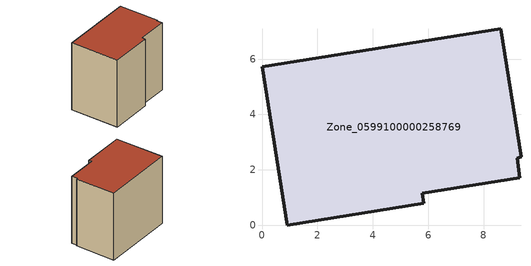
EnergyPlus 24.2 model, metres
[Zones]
Zone_0599100000258769
 floor ground (C_G): 9.21,2.42 9.3,1.72 5.78,1.16 5.84,0.8 0.91,0 0,5.72 8.61,7.09 9.35,2.47 z0
 wall outside (C_F): 0.91,0 5.84,0.8 5.78,1.16 9.3,1.72 9.21,2.42 9.35,2.47 8.61,7.09 0,5.72 0.91,0 z0:8.24
 roof outside (C_R): 9.3,1.72 9.21,2.42 9.35,2.47 8.61,7.09 0,5.72 0.91,0 5.84,0.8 5.78,1.16 z8.24
[BUILDING]
Pand.0599100000258769: North Axis=0; Terrain=City; Loads Convergence Tolerance Value=0.04; Temperature Convergence Tolerance Value=0.4; Solar Distribution=FullExterior; Maximum Number of Warmup Days=25; Minimum Number of Warmup Days=1
[Site:Location]
Rotterdam.The.Hague.AP_ZH_NLD Design_Conditions: Latitude=51.96; Longitude=4.45; Time Zone=1; Elevation=-4.5
[SITE:GROUNDTEMPERATURE:BUILDINGSURFACE]
18, 18, 18, 18, 18, 18, 18, 18, 18, 18, 18, 18
[MATERIAL] Thermal Absorptance=0.9; Solar Absorptance=0.7; Visible Absorptance=0.7
Name | Roughness | Thickness | Conductivity | Density | Specific Heat
G.TI.1975-1991 | MediumSmooth | 0.15 | 0.288461 | 540 | 1210
F.TI.1975-1991 | Rough | 0.3 | 0.230769 | 1920 | 840
R.TI.1975-1991 | MediumRough | 0.2 | 0.153846 | 1500 | 1000
[CONSTRUCTION]
C_G: G.TI.1975-1991
C_F: F.TI.1975-1991
C_R: R.TI.1975-1991
[ZONE]
Zone_0599100000258769: Type=1; Multiplier=1; Ceiling Height=Autocalculate; Volume=Autocalculate; Floor Area=autocalculate; Part of Total Floor Area=Yes
[ZONEINFILTRATION:DESIGNFLOWRATE]
Infil_Zone_0599100000258769: Zone or ZoneList or Space or SpaceList=Zone_0599100000258769; Schedule=AlwaysOn; Design Flow Rate Calculation Method=Flow/Area; Flow Rate per Floor Area=0.003; Constant Term Coefficient=1; Temperature Term Coefficient=0; Velocity Term Coefficient=0; Velocity Squared Term Coefficient=0
[HVACTEMPLATE:ZONE:IDEALLOADSAIRSYSTEM]
Zone_0599100000258769: Maximum Heating Supply Air Temperature=50; Minimum Cooling Supply Air Temperature=13; Maximum Heating Supply Air Humidity Ratio=0.0156; Minimum Cooling Supply Air Humidity Ratio=0.0077; Heating Limit=NoLimit; Cooling Limit=NoLimit; Dehumidification Control Type=ConstantSensibleHeatRatio; Cooling Sensible Heat Ratio=0.7; Dehumidification Setpoint=60; Humidification Control Type=None; Humidification Setpoint=30; Outdoor Air Method=None; Outdoor Air Flow Rate per Person=0.00944; Outdoor Air Flow Rate per Zone Floor Area=0; Outdoor Air Flow Rate per Zone=0; Demand Controlled Ventilation Type=None; Outdoor Air Economizer Type=NoEconomizer; Heat Recovery Type=None; Sensible Heat Recovery Effectiveness=0.7; Latent Heat Recovery Effectiveness=0.65
[ZONECONTROL:THERMOSTAT]
ThermostatControl_Zone_0599100000258769: Zone or ZoneList=Zone_0599100000258769; Control Type Schedule=DualSetpointControlType; Control 1=Thermostat_Zone_0599100000258769; Temperature Difference Between Cutout And Setpoint=0
[THERMOSTATSETPOINT:DUALSETPOINT]
Thermostat_Zone_0599100000258769: Heating Setpoint Temperature Schedule=HeatingSetpoint_Zone_0599100000258769; Cooling Setpoint Temperature Schedule=CoolingSetpoint_Zone_0599100000258769
[SCHEDULE:COMPACT]
HeatingSetpoint_Zone_0599100000258769: Through: 12/31, For: AllDays, Until: 24:00, 21
CoolingSetpoint_Zone_0599100000258769: Through: 12/31, For: AllDays, Until: 24:00, 24
DualSetpointControlType: Through: 12/31, For: AllDays, Until: 24:00, 4
AlwaysOn: Through: 12/31, For: AllDays, Until: 24:00, 1
